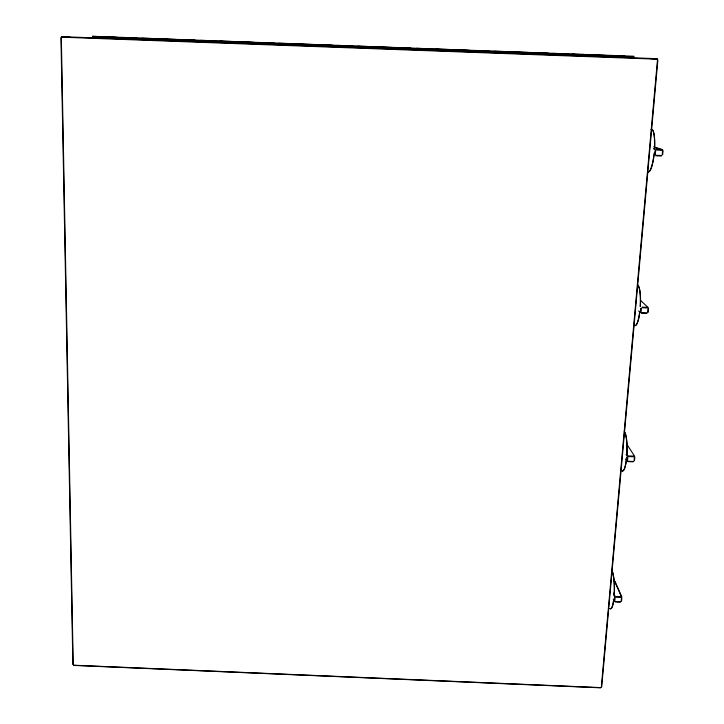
<?xml version="1.0" encoding="UTF-8"?>
<svg xmlns="http://www.w3.org/2000/svg" width="724" height="724" viewBox="0 0 724 724"><rect width="100%" height="100%" fill="white"/><g stroke="black" fill="none" stroke-linecap="round" stroke-linejoin="round"><path stroke-width="1.09" d="M601.336 687.13L657.492 59.848M601.68 686.949L657.863 59.866M614.233 600.748L614.522 597.517M626.939 460.428L627.246 457.016M640.387 311.917L640.713 308.297M654.641 154.483L654.994 150.646M614.803 600.974L615.101 597.743M627.536 460.609L627.844 457.188M641.011 312.044L641.337 308.424M655.292 154.547L655.636 150.701M621.165 601.246L621.464 598.015M634.079 460.871L634.396 457.45M647.745 312.306L648.08 308.686M662.234 154.809L662.587 150.963M621.572 601.056L621.862 597.825M634.486 460.736L634.803 457.315M648.161 312.225L648.487 308.605M662.65 154.791L663.003 150.945M582.883 54.499L583.924 54.472M580.956 54.481L583.77 54.4M581.354 54.952L583.227 54.906M650.831 58.744L657.356 58.707M92.717 36.309L583.526 54.454M584.567 54.427L633.898 56.246M94.41 36.444L97.65 36.562M101.966 36.725L117.089 37.295M121.605 37.467L136.284 38.01M141.931 38.218L155.488 38.716M161.126 38.924L175.814 39.467M180.33 39.63L195.009 40.173M200.657 40.381L215.336 40.924M219.852 41.096L234.531 41.639M239.047 41.802L253.726 42.345M259.373 42.553L274.052 43.096M278.577 43.259L293.256 43.802M297.772 43.974L312.451 44.517M318.098 44.725L332.778 45.268M337.293 45.431L351.973 45.974M357.62 46.182L371.177 46.68M376.815 46.888L391.503 47.431M396.019 47.603L410.698 48.146M416.345 48.354L429.893 48.852M435.54 49.06L450.219 49.603M454.735 49.775L469.414 50.309M475.062 50.526L488.619 51.024M494.266 51.232L508.945 51.775M513.461 51.938L528.14 52.481M533.787 52.689L548.466 53.232M552.982 53.404L567.661 53.947M572.177 54.11L586.051 54.68M595.092 55.015L605.264 55.386M615.427 55.766L624.468 56.101M92.654 36.616L103.514 37.024M92.717 36.671L582.422 54.762M584.612 54.943L633.952 56.771M62.047 36.698L656.849 58.68M61.938 37.177L656.903 59.169M656.369 149.416L661.863 149.624M656.433 149.995L661.926 150.203M655.953 155.307L661.437 155.515M655.79 155.805L661.274 156.013M642.052 307.148L647.374 307.356M642.107 307.754L647.437 307.962M641.654 312.759L646.975 312.967M641.5 313.166L646.822 313.374M628.541 455.93L633.717 456.138M628.595 456.563L633.771 456.772M628.161 461.288L633.337 461.496M628.025 461.604L633.192 461.822M615.771 596.495L620.803 596.712M615.825 597.155L620.857 597.363M615.418 601.626L620.441 601.834M615.291 601.87L620.314 602.078M73.776 665.22L600.721 687.619M73.884 665.401L600.612 687.8M61.115 37.159L63.314 37.313M61.576 36.689L70.337 37.322M92.4 36.3L93.93 36.435M104.392 37.06L105.84 37.177M104.084 36.734L105.523 36.852M653.654 146.782L662.433 149.606M655.102 147.642L662.913 150.167M653.356 148.637L655.491 149.343M640.315 300.188L648.405 307.781M638.613 310.931L640.188 312.469M626.812 444.165L634.731 456.455M626.604 453.876L627.726 455.686M626.061 454.337L627.174 456.147M625.636 459.034L627.21 461.369M614.911 581.372L621.798 596.929M614.477 580.91L621.355 596.458M613.653 593.083L614.993 596.196M613.572 594.558L614.459 596.63M613.219 599.128L614.504 601.563M61.323 37.811L73.205 664.677M60.97 37.802L72.889 664.469M611.644 570.295A19.648 3.756 -89.7 0 1 614.124 594.775M613.69 599.535A19.648 3.756 -89.7 0 1 609.816 608.594M611.346 569.96A19.457 3.72 -89.7 0 1 614.278 594.73M613.852 599.445A19.457 3.72 -89.7 0 1 610.006 608.422M624.568 432.092A19.928 4.018 -88.5 0 1 626.794 454.708M626.595 457.269A19.928 4.018 -88.5 0 1 622.169 471.062M624.242 431.703A19.738 3.982 -88.5 0 1 626.948 454.681M626.495 459.659A19.738 3.982 -88.5 0 1 622.359 470.881M637.744 285.066A20.489 4.254 -87 0 1 640.197 306.487M639.708 311.809A20.489 4.254 -87 0 1 634.667 325.619M637.382 284.975A20.29 4.217 -87 0 1 640.351 306.478M639.871 311.754A20.29 4.217 -87 0 1 634.876 325.438M651.102 129.379A21.403 4.444 -85.5 0 1 654.406 149.379M654.098 153.162A21.403 4.444 -85.5 0 1 647.88 171.923M651.292 129.587A21.204 4.407 -85.5 0 1 654.559 149.406M654.053 154.999A21.204 4.407 -85.5 0 1 648.098 171.733"/></g></svg>
